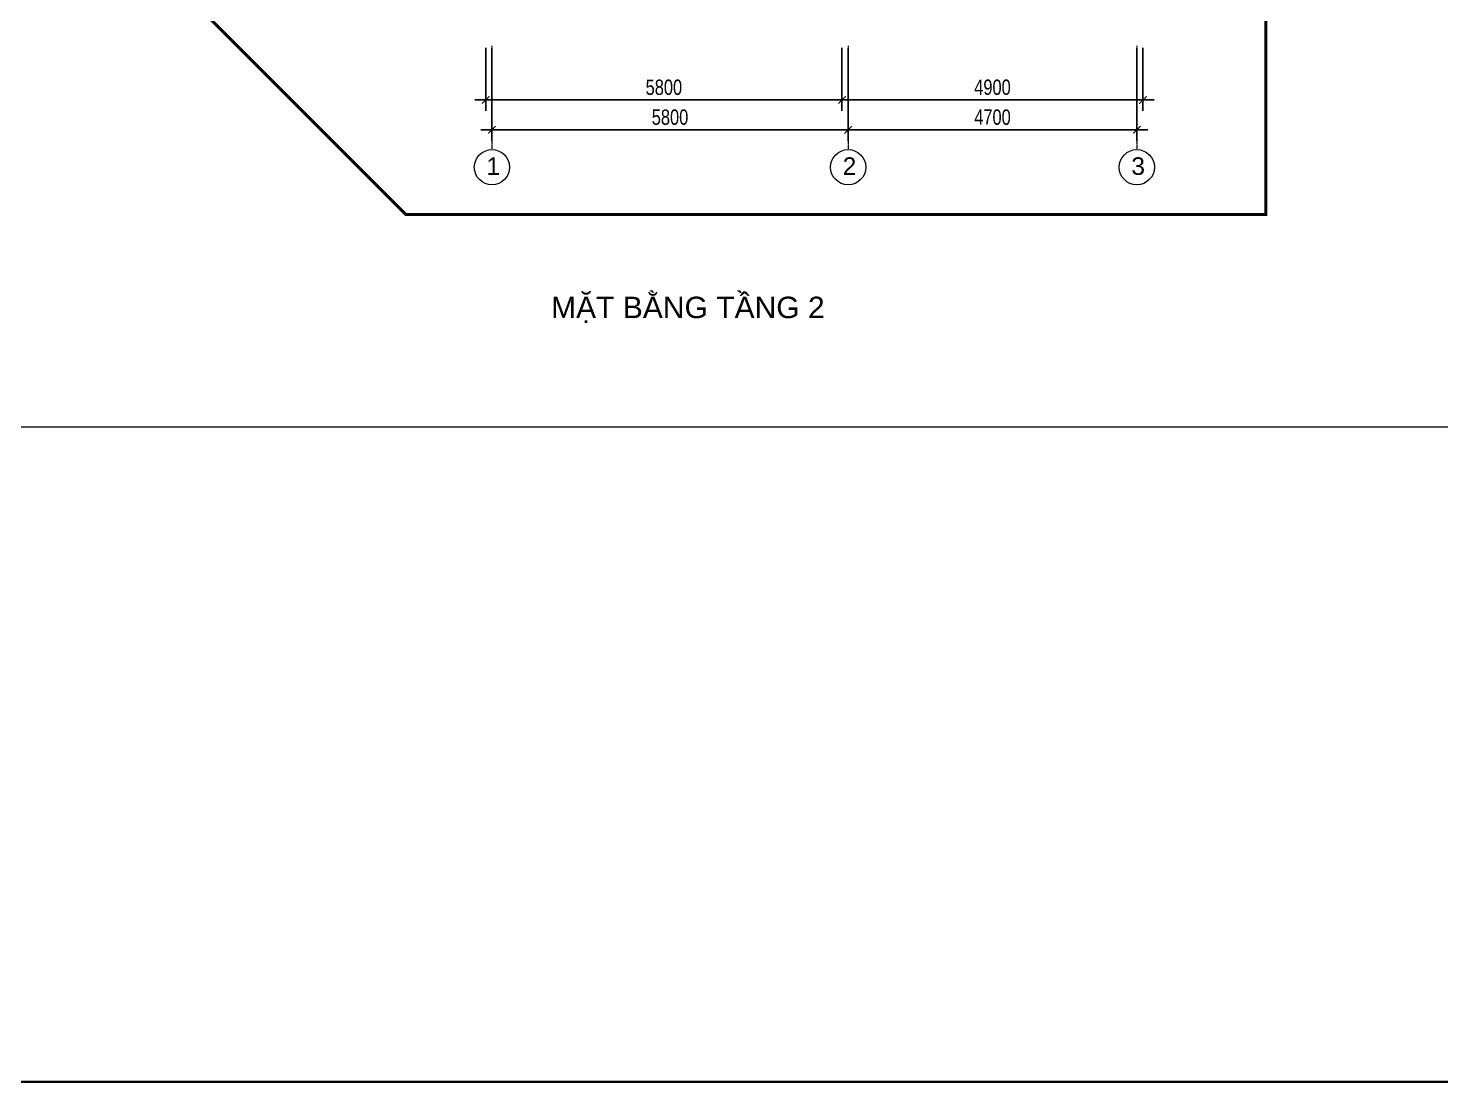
# Model space of a CAD drawing. Header units: millimetres. Extents: x 33748 to 451939, y -263262 to 62681.
# Drawn here: x 203660 to 226657, y -263262 to -246105 of the extents above; entities that cross this region are included whole.
import ezdxf
from ezdxf.enums import TextEntityAlignment as Align

# ---------------------------------------------------------------- set-up
doc = ezdxf.new("R2010")
doc.units = ezdxf.units.MM
doc.header["$PDMODE"] = 98
doc.linetypes.add('CENTER', pattern=[50.8, 31.75, -6.35, 6.35, -6.35])
doc.linetypes.add('HIDDEN', pattern=[0.375, 0.25, -0.125])
doc.layers.get('Defpoints').update_dxf_attribs({"color": 202, "lineweight": 13})
for name, color, linetype, lineweight in [('-CENTER', 143, 'CENTER', 13), ('-CONCRETE', 1, 'Continuous', 35), ('-KH', 143, 'Continuous', 13), ('-RANH GIOI KHU DAT', 12, 'CENTER', 18), ('-TEXT', 7, 'Continuous', 15)]:
    doc.layers.add(name, color=color, linetype=linetype, lineweight=lineweight)
doc.layers.add('12. NET DIM', color=9, linetype='Continuous')
doc.styles.add('1', font='arial.ttf')
doc.styles.add('AVANH', font='', dxfattribs={"width": 0.8})
doc.styles.get("Standard").update_dxf_attribs({"font": 'arial.ttf'})
doc.styles.get('AVANH').set_extended_font_data('.VnAvantH')
doc.dimstyles.new('C_100A3', dxfattribs={"dimscale": 100, "dimtxt": 2.5, "dimasz": 1.2, "dimexe": 1.8, "dimexo": 0, "dimgap": 0.75, "dimtad": 1, "dimdec": 0, "dimzin": 0, "dimdsep": 46, "dimtxsty": 'AVANH', "dimblk": 'ARCHTICK', "dimcen": 0, "dimdle": 1.8, "dimclrd": 256, "dimclre": 256, "dimclrt": 7, "dimadec": 0, "dimazin": 0, "dimtfac": 0.0001, "dimtdec": 0, "dimtix": 1, "dimtmove": 2, "dimatfit": 3, "dimldrblk": 'ARCHTICK', "dimfxl": 1.8, "dimtolj": 1, "dimtzin": 0, "dimarcsym": 0})

# ---------------------------------------------------------------- blocks, each defined once
blk = doc.blocks.new('_ARCHTICK')
at = {"const_width": 0.15}
blk.add_lwpolyline([(-0.5, -0.5), (0.5, 0.5)], dxfattribs=at)
blk = doc.blocks.new('*D1215')
at = {"layer": '12. NET DIM', "lineweight": -2, "transparency": 16777216}
for p, q in [((216909, -246426), (216909, -247453)), ((221809, -246426), (221809, -247453)), ((221989, -247273), (216729, -247273))]:
    blk.add_line(p, q, dxfattribs=at)
at = {"layer": 'Defpoints', "color": 0, "transparency": 16777216}
for p in [(216909, -246426), (221809, -246426), (216909, -247273)]:
    blk.add_point(p, dxfattribs=at)
at = {"layer": '12. NET DIM', "lineweight": -2, "transparency": 16777216, "xscale": 120, "yscale": 120, "zscale": 120, "rotation": 180}
blk.add_blockref('_ARCHTICK', (216909, -247273), dxfattribs=at)
at = {"layer": '12. NET DIM', "lineweight": -2, "transparency": 16777216, "xscale": 120, "yscale": 120, "zscale": 120}
blk.add_blockref('_ARCHTICK', (221809, -247273), dxfattribs=at)
at = {"layer": '12. NET DIM', "color": 7, "transparency": 16777216, "insert": (219359, -247068), "char_height": 250, "attachment_point": 5, "style": 'AVANH'}
blk.add_mtext('\\A1;4900', dxfattribs=at)
blk = doc.blocks.new('*D1216')
at = {"layer": '12. NET DIM', "lineweight": -2, "transparency": 16777216}
for p, q in [((211109, -246426), (211109, -247453)), ((216909, -246426), (216909, -247453)), ((217089, -247273), (210929, -247273))]:
    blk.add_line(p, q, dxfattribs=at)
at = {"layer": 'Defpoints', "color": 0, "transparency": 16777216}
for p in [(211109, -246426), (216909, -246426), (211109, -247273)]:
    blk.add_point(p, dxfattribs=at)
at = {"layer": '12. NET DIM', "lineweight": -2, "transparency": 16777216, "xscale": 120, "yscale": 120, "zscale": 120, "rotation": 180}
blk.add_blockref('_ARCHTICK', (211109, -247273), dxfattribs=at)
at = {"layer": '12. NET DIM', "lineweight": -2, "transparency": 16777216, "xscale": 120, "yscale": 120, "zscale": 120}
blk.add_blockref('_ARCHTICK', (216909, -247273), dxfattribs=at)
at = {"layer": '12. NET DIM', "color": 7, "transparency": 16777216, "insert": (214009, -247068), "char_height": 250, "attachment_point": 5, "style": 'AVANH'}
blk.add_mtext('\\A1;5800', dxfattribs=at)
blk = doc.blocks.new('*D1217')
at = {"layer": '12. NET DIM', "lineweight": -2, "transparency": 16777216}
for p, q in [((211209, -246426), (211209, -247939)), ((217009, -246426), (217009, -247939)), ((211029, -247759), (217189, -247759))]:
    blk.add_line(p, q, dxfattribs=at)
at = {"layer": 'Defpoints', "color": 0, "transparency": 16777216}
for p in [(211209, -246426), (217009, -246426), (217009, -247759)]:
    blk.add_point(p, dxfattribs=at)
at = {"layer": '12. NET DIM', "lineweight": -2, "transparency": 16777216, "xscale": 120, "yscale": 120, "zscale": 120, "rotation": 180}
blk.add_blockref('_ARCHTICK', (211209, -247759), dxfattribs=at)
at = {"layer": '12. NET DIM', "lineweight": -2, "transparency": 16777216, "xscale": 120, "yscale": 120, "zscale": 120}
blk.add_blockref('_ARCHTICK', (217009, -247759), dxfattribs=at)
at = {"layer": '12. NET DIM', "color": 7, "transparency": 16777216, "insert": (214109, -247555), "char_height": 250, "attachment_point": 5, "style": 'AVANH'}
blk.add_mtext('\\A1;5800', dxfattribs=at)
blk = doc.blocks.new('*D1218')
at = {"layer": '12. NET DIM', "lineweight": -2, "transparency": 16777216}
for p, q in [((217009, -246426), (217009, -247939)), ((221709, -246426), (221709, -247939)), ((216829, -247759), (221889, -247759))]:
    blk.add_line(p, q, dxfattribs=at)
at = {"layer": 'Defpoints', "color": 0, "transparency": 16777216}
for p in [(217009, -246426), (221709, -246426), (221709, -247759)]:
    blk.add_point(p, dxfattribs=at)
at = {"layer": '12. NET DIM', "lineweight": -2, "transparency": 16777216, "xscale": 120, "yscale": 120, "zscale": 120, "rotation": 180}
blk.add_blockref('_ARCHTICK', (217009, -247759), dxfattribs=at)
at = {"layer": '12. NET DIM', "lineweight": -2, "transparency": 16777216, "xscale": 120, "yscale": 120, "zscale": 120}
blk.add_blockref('_ARCHTICK', (221709, -247759), dxfattribs=at)
at = {"layer": '12. NET DIM', "color": 7, "transparency": 16777216, "insert": (219359, -247555), "char_height": 250, "attachment_point": 5, "style": 'AVANH'}
blk.add_mtext('\\A1;4700', dxfattribs=at)

msp = doc.modelspace()

# ---------------------------------------------------------------- linework, layer by layer
at = {"layer": '-CENTER', "ltscale": 0.1}
for p, q in [((211209.1, -246392.4), (211209.1, -248082.1)), ((217009.4, -246392.4), (217009.4, -248082.1)), ((221709.1, -246392.4), (221709.1, -248082.1))]:
    msp.add_line(p, q, dxfattribs=at)
at = {"layer": '-CONCRETE', "color": 1}
msp.add_lwpolyline([(123413.8, -205047.7), (451939.1, -205047.7), (451939.1, -263261.7), (123413.8, -263261.7)], close=True, dxfattribs=at)
at = {"layer": '-KH'}
for centre in [(211209.1, -248368.4), (217009.4, -248368.4), (221709.1, -248368.4)]:
    msp.add_circle(centre, 286.3, dxfattribs=at)
at = {"layer": '-RANH GIOI KHU DAT', "linetype": 'HIDDEN', "ltscale": 10, "const_width": 50}
msp.add_lwpolyline([(223809.1, -229138.2), (204809.1, -229138.2), (204809.1, -244138.2), (209809.1, -249138.2), (223809.1, -249138.2)], close=True, dxfattribs=at)
at = {"layer": 'Defpoints'}
msp.add_lwpolyline([(226907.2, -252596.8), (226907.2, -219332.8), (179867.2, -219332.8), (179867.2, -252596.8)], close=True, dxfattribs=at)

# ---------------------------------------------------------------- texts
at = {"layer": '-TEXT', "color": 2, "style": '1'}
for s, p in [('1', (211230.9, -248350.4)), ('2', (217031.2, -248350.4)), ('3', (221730.9, -248350.4))]:
    msp.add_text(s, height=286.3, dxfattribs=at).set_placement(p, align=Align.MIDDLE_CENTER)
at = {"layer": '-TEXT', "color": 4}
msp.add_text('MẶT BẰNG TẦNG 2', height=350, dxfattribs=at).set_placement((214399.6, -250826.8), align=Align.CENTER)

# ---------------------------------------------------------------- dimensions: what is measured, and where the dimension line sits
at = {"layer": '12. NET DIM'}
for base, p1, p2, picture, middle in [((211109.1, -247272.6), (216909.4, -246425.6), (211109.1, -246425.6), '*D1216', (214009.2, -247068.3)), ((217009.4, -247759.1), (211209.1, -246425.6), (217009.4, -246425.6), '*D1217', (214109.2, -247554.9)), ((216909.4, -247272.6), (221809.1, -246425.6), (216909.4, -246425.6), '*D1215', (219359.2, -247068.3)), ((221709.1, -247759.1), (217009.4, -246425.6), (221709.1, -246425.6), '*D1218', (219359.2, -247554.9))]:
    dim = msp.add_linear_dim(base=base, p1=p1, p2=p2, dimstyle='C_100A3', dxfattribs=at)
    dim.commit()
    dim.dimension.update_dxf_attribs({"geometry": picture, "text_midpoint": middle})

doc.saveas('drawing.dxf')
